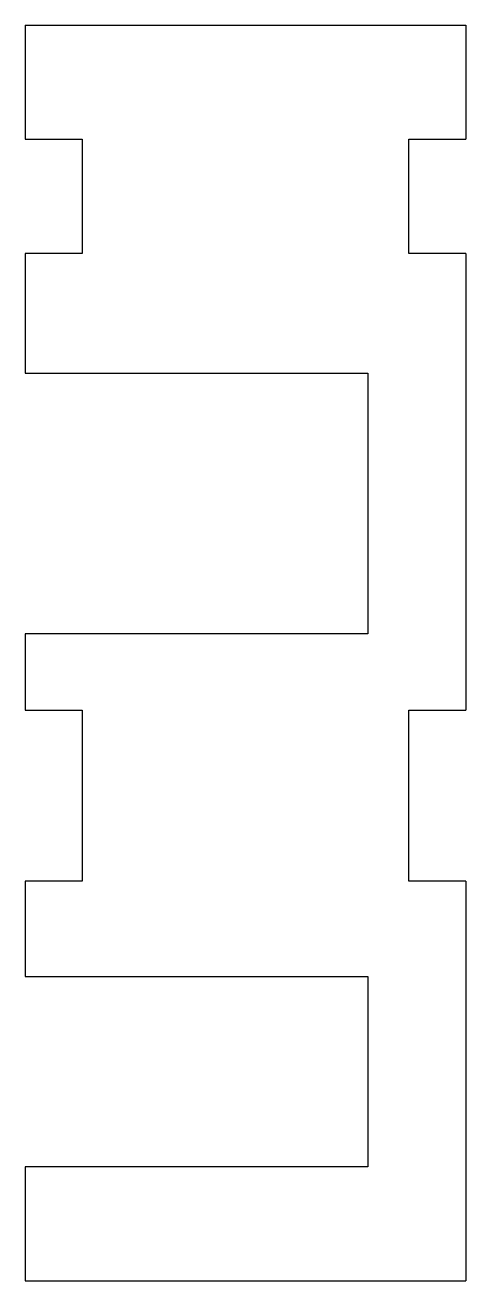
# Model space of a CAD drawing. Header units: millimetres. Extents: x 23 to 46.2, y 122.2 to 188.2.
import ezdxf

# ---------------------------------------------------------------- set-up
doc = ezdxf.new("R2010")
doc.units = ezdxf.units.MM
doc.header["$MEASUREMENT"] = 0
doc.layers.add('new front', color=7, linetype='Continuous', true_color=0xffffff)

msp = doc.modelspace()

# ---------------------------------------------------------------- linework, layer by layer
at = {"layer": 'new front'}
for points in [[(23.014, 188.213), (23.014, 182.213)], [(23.014, 188.213), (46.164, 188.213)], [(46.164, 188.213), (46.164, 182.213)], [(23.014, 182.213), (26.014, 182.213)], [(26.014, 182.213), (26.014, 176.213)], [(43.164, 182.213), (46.164, 182.213)], [(43.164, 176.213), (43.164, 182.213)], [(23.014, 176.213), (23.014, 169.926)], [(26.014, 176.213), (23.014, 176.213)], [(46.164, 176.213), (43.164, 176.213)], [(46.164, 176.213), (46.164, 152.213)], [(23.014, 169.926), (41.014, 169.926)], [(41.014, 169.926), (41.014, 168.213)], [(41.014, 168.213), (41.014, 156.213)], [(23.014, 156.213), (23.014, 152.213)], [(26.014, 156.213), (23.014, 156.213)], [(41.014, 156.213), (26.014, 156.213)], [(23.014, 152.213), (26.014, 152.213)], [(26.014, 152.213), (26.014, 143.213)], [(43.164, 152.213), (46.164, 152.213)], [(43.164, 143.213), (43.164, 152.213)], [(23.014, 143.213), (23.014, 138.213)], [(26.014, 143.213), (23.014, 143.213)], [(46.164, 143.213), (43.164, 143.213)], [(46.164, 143.213), (46.164, 122.213)], [(23.014, 138.213), (26.014, 138.213)], [(26.014, 138.213), (41.014, 138.213)], [(41.014, 138.213), (41.014, 128.213)], [(23.014, 128.213), (23.014, 122.213)], [(26.014, 128.213), (23.014, 128.213)], [(41.014, 128.213), (26.014, 128.213)], [(23.014, 122.213), (46.164, 122.213)]]:
    msp.add_lwpolyline(points, dxfattribs=at)

doc.saveas('drawing.dxf')
